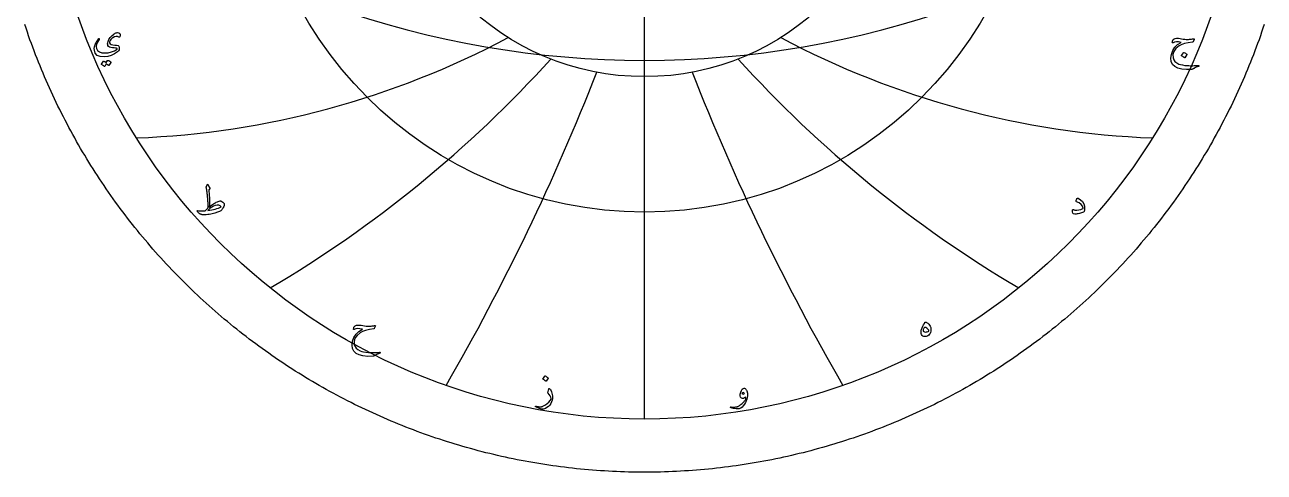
# Model space of a CAD drawing. Header units: millimetres. Extents: x -71 to 71, y -71 to 73.
# Drawn here: x -67.2 to 67.2, y -70.8 to -22.2 of the extents above; entities that cross this region are included whole.
import ezdxf

# ---------------------------------------------------------------- set-up
doc = ezdxf.new("R2010")
doc.units = ezdxf.units.MM
for name, color, linetype in [('CUT_OUTER', 1, 'Continuous'), ('ENGRAVE', 7, 'Continuous'), ('ENGRAVE_FINE', 8, 'Continuous'), ('TEXT', 5, 'Continuous')]:
    doc.layers.add(name, color=color, linetype=linetype)

msp = doc.modelspace()

# ---------------------------------------------------------------- linework, layer by layer
at = {"layer": 'CUT_OUTER'}
msp.add_lwpolyline([(67.191, -22.1969), (67.0535, -22.6088), (66.9135, -23.0198), (66.771, -23.4299), (66.626, -23.8392), (66.4785, -24.2475), (66.3285, -24.655), (66.1759, -25.0615), (66.0209, -25.4671), (65.8634, -25.8717), (65.7034, -26.2753), (65.541, -26.678), (65.376, -27.0796), (65.2086, -27.4803), (65.0388, -27.8799), (64.8665, -28.2784), (64.6918, -28.6759), (64.5146, -29.0723), (64.335, -29.4676), (64.153, -29.8618), (63.9685, -30.2549), (63.7817, -30.6468), (63.5925, -31.0376), (63.4008, -31.4272), (63.2068, -31.8156), (63.0104, -32.2029), (62.8116, -32.5889), (62.6105, -32.9737), (62.407, -33.3572), (62.2011, -33.7395), (61.9929, -34.1205), (61.7824, -34.5003), (61.5695, -34.8787), (61.3544, -35.2558), (61.1369, -35.6316), (60.9171, -36.0061), (60.695, -36.3792), (60.4707, -36.7509), (60.244, -37.1213), (60.0151, -37.4902), (59.784, -37.8578), (59.5505, -38.2239), (59.3149, -38.5886), (59.077, -38.9518), (58.8369, -39.3135), (58.5945, -39.6738), (58.35, -40.0326), (58.1033, -40.3899), (57.8543, -40.7456), (57.6032, -41.0998), (57.35, -41.4525), (57.0946, -41.8036), (56.837, -42.1532), (56.5773, -42.5011), (56.3154, -42.8475), (56.0514, -43.1922), (55.7854, -43.5353), (55.5172, -43.8768), (55.2469, -44.2166), (54.9746, -44.5548), (54.7002, -44.8913), (54.4237, -45.226), (54.1451, -45.5591), (53.8646, -45.8905), (53.582, -46.2201), (53.2974, -46.548), (53.0108, -46.8742), (52.7222, -47.1986), (52.4316, -47.5212), (52.139, -47.842), (51.8444, -48.161), (51.548, -48.4782), (51.2495, -48.7936), (50.9492, -49.1072), (50.6469, -49.4188), (50.3427, -49.7287), (50.0366, -50.0366), (49.7287, -50.3427), (49.4188, -50.6469), (49.1072, -50.9492), (48.7936, -51.2495), (48.4782, -51.548), (48.161, -51.8444), (47.842, -52.139), (47.5212, -52.4316), (47.1986, -52.7222), (46.8742, -53.0108), (46.548, -53.2974), (46.2201, -53.582), (45.8905, -53.8646), (45.5591, -54.1451), (45.226, -54.4237), (44.8913, -54.7002), (44.5548, -54.9746), (44.2166, -55.2469), (43.8768, -55.5172), (43.5353, -55.7854), (43.1922, -56.0514), (42.8475, -56.3154), (42.5011, -56.5773), (42.1532, -56.837), (41.8036, -57.0946), (41.4525, -57.35), (41.0998, -57.6032), (40.7456, -57.8543), (40.3899, -58.1033), (40.0326, -58.35), (39.6738, -58.5945), (39.3135, -58.8369), (38.9518, -59.077), (38.5886, -59.3149), (38.2239, -59.5505), (37.8578, -59.784), (37.4902, -60.0151), (37.1213, -60.244), (36.7509, -60.4707), (36.3792, -60.695), (36.0061, -60.9171), (35.6316, -61.1369), (35.2558, -61.3544), (34.8787, -61.5695), (34.5003, -61.7824), (34.1205, -61.9929), (33.7395, -62.2011), (33.3572, -62.407), (32.9737, -62.6105), (32.5889, -62.8116), (32.2029, -63.0104), (31.8156, -63.2068), (31.4272, -63.4008), (31.0376, -63.5925), (30.6468, -63.7817), (30.2549, -63.9685), (29.8618, -64.153), (29.4676, -64.335), (29.0723, -64.5146), (28.6759, -64.6918), (28.2784, -64.8665), (27.8799, -65.0388), (27.4803, -65.2086), (27.0796, -65.376), (26.678, -65.541), (26.2753, -65.7034), (25.8717, -65.8634), (25.4671, -66.0209), (25.0615, -66.1759), (24.655, -66.3285), (24.2475, -66.4785), (23.8392, -66.626), (23.4299, -66.771), (23.0198, -66.9135), (22.6088, -67.0535), (22.1969, -67.191), (21.7842, -67.3259), (21.3707, -67.4583), (20.9564, -67.5882), (20.5413, -67.7155), (20.1254, -67.8403), (19.7087, -67.9625), (19.2914, -68.0821), (18.8733, -68.1992), (18.4544, -68.3137), (18.0349, -68.4257), (17.6147, -68.535), (17.1939, -68.6418), (16.7724, -68.746), (16.3502, -68.8477), (15.9275, -68.9467), (15.5042, -69.0431), (15.0802, -69.137), (14.6557, -69.2282), (14.2307, -69.3168), (13.8051, -69.4028), (13.379, -69.4862), (12.9524, -69.567), (12.5253, -69.6452), (12.0977, -69.7207), (11.6697, -69.7936), (11.2412, -69.8639), (10.8123, -69.9316), (10.383, -69.9966), (9.9533, -70.059), (9.5233, -70.1187), (9.0928, -70.1759), (8.6621, -70.2303), (8.231, -70.2822), (7.7996, -70.3313), (7.3679, -70.3779), (6.9359, -70.4218), (6.5037, -70.463), (6.0712, -70.5016), (5.6385, -70.5375), (5.2056, -70.5708), (4.7725, -70.6014), (4.3392, -70.6293), (3.9058, -70.6546), (3.4722, -70.6773), (3.0384, -70.6972), (2.6046, -70.7146), (2.1706, -70.7292), (1.7366, -70.7412), (1.3025, -70.7505), (0.8684, -70.7572), (0.4342, -70.7612), (0, -70.7625), (-0.4342, -70.7612), (-0.8684, -70.7572), (-1.3025, -70.7505), (-1.7366, -70.7412), (-2.1706, -70.7292), (-2.6046, -70.7146), (-3.0384, -70.6972), (-3.4722, -70.6773), (-3.9058, -70.6546), (-4.3392, -70.6293), (-4.7725, -70.6014), (-5.2056, -70.5708), (-5.6385, -70.5375), (-6.0712, -70.5016), (-6.5037, -70.463), (-6.9359, -70.4218), (-7.3679, -70.3779), (-7.7996, -70.3313), (-8.231, -70.2822), (-8.6621, -70.2303), (-9.0928, -70.1759), (-9.5233, -70.1187), (-9.9533, -70.059), (-10.383, -69.9966), (-10.8123, -69.9316), (-11.2412, -69.8639), (-11.6697, -69.7936), (-12.0977, -69.7207), (-12.5253, -69.6452), (-12.9524, -69.567), (-13.379, -69.4862), (-13.8051, -69.4028), (-14.2307, -69.3168), (-14.6557, -69.2282), (-15.0802, -69.137), (-15.5042, -69.0431), (-15.9275, -68.9467), (-16.3502, -68.8477), (-16.7724, -68.746), (-17.1939, -68.6418), (-17.6147, -68.535), (-18.0349, -68.4257), (-18.4544, -68.3137), (-18.8733, -68.1992), (-19.2914, -68.0821), (-19.7087, -67.9625), (-20.1254, -67.8403), (-20.5413, -67.7155), (-20.9564, -67.5882), (-21.3707, -67.4583), (-21.7842, -67.3259), (-22.1969, -67.191), (-22.6088, -67.0535), (-23.0198, -66.9135), (-23.4299, -66.771), (-23.8392, -66.626), (-24.2475, -66.4785), (-24.655, -66.3285), (-25.0615, -66.1759), (-25.4671, -66.0209), (-25.8717, -65.8634), (-26.2753, -65.7034), (-26.678, -65.541), (-27.0796, -65.376), (-27.4803, -65.2086), (-27.8799, -65.0388), (-28.2784, -64.8665), (-28.6759, -64.6918), (-29.0723, -64.5146), (-29.4676, -64.335), (-29.8618, -64.153), (-30.2549, -63.9685), (-30.6468, -63.7817), (-31.0376, -63.5925), (-31.4272, -63.4008), (-31.8156, -63.2068), (-32.2029, -63.0104), (-32.5889, -62.8116), (-32.9737, -62.6105), (-33.3572, -62.407), (-33.7395, -62.2011), (-34.1205, -61.9929), (-34.5003, -61.7824), (-34.8787, -61.5695), (-35.2558, -61.3544), (-35.6316, -61.1369), (-36.0061, -60.9171), (-36.3792, -60.695), (-36.7509, -60.4707), (-37.1213, -60.244), (-37.4902, -60.0151), (-37.8578, -59.784), (-38.2239, -59.5505), (-38.5886, -59.3149), (-38.9518, -59.077), (-39.3135, -58.8369), (-39.6738, -58.5945), (-40.0326, -58.35), (-40.3899, -58.1033), (-40.7456, -57.8543), (-41.0998, -57.6032), (-41.4525, -57.35), (-41.8036, -57.0946), (-42.1532, -56.837), (-42.5011, -56.5773), (-42.8475, -56.3154), (-43.1922, -56.0514), (-43.5353, -55.7854), (-43.8768, -55.5172), (-44.2166, -55.2469), (-44.5548, -54.9746), (-44.8913, -54.7002), (-45.226, -54.4237), (-45.5591, -54.1451), (-45.8905, -53.8646), (-46.2201, -53.582), (-46.548, -53.2974), (-46.8742, -53.0108), (-47.1986, -52.7222), (-47.5212, -52.4316), (-47.842, -52.139), (-48.161, -51.8444), (-48.4782, -51.548), (-48.7936, -51.2495), (-49.1072, -50.9492), (-49.4188, -50.6469), (-49.7287, -50.3427), (-50.0366, -50.0366), (-50.3427, -49.7287), (-50.6469, -49.4188), (-50.9492, -49.1072), (-51.2495, -48.7936), (-51.548, -48.4782), (-51.8444, -48.161), (-52.139, -47.842), (-52.4316, -47.5212), (-52.7222, -47.1986), (-53.0108, -46.8742), (-53.2974, -46.548), (-53.582, -46.2201), (-53.8646, -45.8905), (-54.1451, -45.5591), (-54.4237, -45.226), (-54.7002, -44.8913), (-54.9746, -44.5548), (-55.2469, -44.2166), (-55.5172, -43.8768), (-55.7854, -43.5353), (-56.0514, -43.1922), (-56.3154, -42.8475), (-56.5773, -42.5011), (-56.837, -42.1532), (-57.0946, -41.8036), (-57.35, -41.4525), (-57.6032, -41.0998), (-57.8543, -40.7456), (-58.1033, -40.3899), (-58.35, -40.0326), (-58.5945, -39.6738), (-58.8369, -39.3135), (-59.077, -38.9518), (-59.3149, -38.5886), (-59.5505, -38.2239), (-59.784, -37.8578), (-60.0151, -37.4902), (-60.244, -37.1213), (-60.4707, -36.7509), (-60.695, -36.3792), (-60.9171, -36.0061), (-61.1369, -35.6316), (-61.3544, -35.2558), (-61.5695, -34.8787), (-61.7824, -34.5003), (-61.9929, -34.1205), (-62.2011, -33.7395), (-62.407, -33.3572), (-62.6105, -32.9737), (-62.8116, -32.5889), (-63.0104, -32.2029), (-63.2068, -31.8156), (-63.4008, -31.4272), (-63.5925, -31.0376), (-63.7817, -30.6468), (-63.9685, -30.2549), (-64.153, -29.8618), (-64.335, -29.4676), (-64.5146, -29.0723), (-64.6918, -28.6759), (-64.8665, -28.2784), (-65.0388, -27.8799), (-65.2086, -27.4803), (-65.376, -27.0796), (-65.541, -26.678), (-65.7034, -26.2753), (-65.8634, -25.8717), (-66.0209, -25.4671), (-66.1759, -25.0615), (-66.3285, -24.655), (-66.4785, -24.2475), (-66.626, -23.8392), (-66.771, -23.4299), (-66.9135, -23.0198), (-67.0535, -22.6088), (-67.191, -22.1969)], dxfattribs=at)
at = {"layer": 'ENGRAVE'}
for points in [[(0, -65), (0, 65)], [(0, -65), (0, -27.8517)]]:
    msp.add_lwpolyline(points, dxfattribs=at)
for radius in [65, 42.5483, 27.8517]:
    msp.add_circle((0, 0), radius, dxfattribs=at)
for centre, radius, start, end in [((-58.6079, 58.6079), 93.1672, 272.16213, 298.061821), ((58.6079, 58.6079), 93.1672, 241.938179, 267.83787), ((-107.1603, 61.869), 130.849, 300.585293, 317.851754), ((107.1603, 61.869), 130.849, 222.148246, 239.414707), ((-238.3654, 63.8698), 250.4152, 329.999198, 338.632428), ((238.3654, 63.8698), 250.4152, 201.367572, 210.000802)]:
    msp.add_arc(centre, radius, start, end, dxfattribs=at)
at = {"layer": 'ENGRAVE_FINE'}
msp.add_arc((0, 75.5154), 101.5976, 230.263164, 309.736836, dxfattribs=at)
at = {"layer": 'TEXT'}
for points in [[(-56.9786, -23.5505), (-57.121, -23.5029), (-57.28, -23.501), (-57.4554, -23.5447), (-57.6474, -23.6341), (-57.7692, -23.7193), (-57.8707, -23.8211), (-57.9518, -23.9393), (-58.0126, -24.0741), (-58.0186, -24.101), (-58.0192, -24.1291), (-58.0142, -24.1582), (-58.0038, -24.1885), (-57.9339, -24.2825), (-57.8168, -24.3535), (-57.6523, -24.4013), (-57.4406, -24.4261), (-57.2316, -24.4484), (-57.0798, -24.4888), (-56.9852, -24.5474), (-56.9478, -24.6241), (-56.9436, -24.7847), (-56.9753, -24.9277), (-57.0426, -25.0531), (-57.1458, -25.1609), (-57.4733, -25.3845), (-57.8223, -25.5492), (-58.1927, -25.6551), (-58.5846, -25.7021), (-59.0125, -25.6724), (-59.3326, -25.5437), (-59.5449, -25.316), (-59.6494, -24.9893), (-59.6554, -24.81), (-59.6296, -24.6153), (-59.5718, -24.4052), (-59.4822, -24.1797), (-59.451, -24.117), (-59.4189, -24.0565), (-59.3861, -23.9982), (-59.3524, -23.9421), (-59.3176, -23.8879), (-59.2814, -23.8354), (-59.2439, -23.7845), (-59.205, -23.7353), (-59.1841, -23.7149), (-59.1654, -23.7067), (-59.1489, -23.7105), (-59.1346, -23.7265), (-59.1266, -23.7463), (-59.1247, -23.7661), (-59.1288, -23.7859), (-59.139, -23.8057), (-59.3199, -24.0972), (-59.4272, -24.3601), (-59.4607, -24.5944), (-59.4206, -24.8001), (-59.2913, -25.0168), (-59.1016, -25.1697), (-58.8513, -25.2588), (-58.5406, -25.2841), (-58.1424, -25.2525), (-57.7838, -25.1708), (-57.4648, -25.0391), (-57.1854, -24.8573), (-57.1686, -24.8419), (-57.1623, -24.8265), (-57.1664, -24.8111), (-57.181, -24.7957), (-57.2401, -24.7671), (-57.3427, -24.7429), (-57.4887, -24.7231), (-57.6782, -24.7077), (-57.8709, -24.684), (-58.0181, -24.6395), (-58.1195, -24.574), (-58.1754, -24.4877), (-58.2012, -24.3862), (-58.2084, -24.2798), (-58.1968, -24.1684), (-58.1666, -24.0521), (-58.0684, -23.8236), (-57.9323, -23.6132), (-57.7582, -23.421), (-57.5462, -23.2469), (-57.4898, -23.2056), (-57.4351, -23.1699), (-57.382, -23.1396), (-57.3306, -23.1149), (-57.2811, -23.0954), (-57.2338, -23.0808), (-57.1887, -23.0712), (-57.1458, -23.0665), (-56.978, -23.0822), (-56.8752, -23.1556), (-56.8372, -23.2868), (-56.8642, -23.4757), (-56.8845, -23.5266), (-56.9104, -23.556), (-56.9417, -23.564), (-56.9786, -23.5505)], [(59.5812, -23.8233), (59.4756, -24.0609), (59.4659, -24.0766), (59.4547, -24.0884), (59.4417, -24.0964), (59.4272, -24.1005), (58.939, -24.1775), (58.5307, -24.2721), (58.202, -24.3843), (57.9532, -24.5141), (57.6042, -24.7987), (57.3801, -25.1114), (57.2808, -25.4521), (57.3064, -25.8209), (57.3839, -26.0205), (57.5154, -26.1971), (57.7007, -26.3505), (57.94, -26.4809), (58.108, -26.5392), (58.3173, -26.5865), (58.5678, -26.6228), (58.8596, -26.6481), (59.0147, -26.6555), (59.1676, -26.6602), (59.3183, -26.6621), (59.4668, -26.6613), (59.6125, -26.658), (59.755, -26.6525), (59.8941, -26.6448), (60.03, -26.6349), (60.0619, -26.6327), (60.0872, -26.6349), (60.1059, -26.6415), (60.118, -26.6525), (60.1246, -26.666), (60.1268, -26.68), (60.1246, -26.6946), (60.118, -26.7097), (60.1132, -26.7178), (60.1075, -26.7245), (60.1011, -26.7299), (60.0938, -26.7339), (60.0859, -26.7373), (60.0778, -26.741), (60.0694, -26.745), (60.0608, -26.7493), (59.934, -26.7897), (59.8221, -26.8318), (59.725, -26.8755), (59.6428, -26.9209), (59.5901, -26.9536), (59.5421, -26.9814), (59.4988, -27.0042), (59.4602, -27.0221), (59.4268, -27.0358), (59.3991, -27.0463), (59.3773, -27.0534), (59.3612, -27.0573), (58.7595, -27.0796), (58.248, -27.0364), (57.8267, -26.9278), (57.4956, -26.7537), (57.2563, -26.515), (57.115, -26.2169), (57.0715, -25.8594), (57.126, -25.4425), (57.2701, -25.0226), (57.4956, -24.6648), (57.8025, -24.3692), (58.1908, -24.1357), (57.9158, -24.0832), (57.676, -24.0708), (57.4714, -24.0986), (57.302, -24.1665), (57.2871, -24.172), (57.2734, -24.1753), (57.2607, -24.1764), (57.2492, -24.1753), (57.2395, -24.1717), (57.2327, -24.1654), (57.2285, -24.1563), (57.2272, -24.1445), (57.2332, -24.0898), (57.2426, -24.0356), (57.2552, -23.982), (57.2712, -23.9289), (57.3273, -23.8258), (57.4164, -23.7496), (57.5385, -23.7004), (57.6936, -23.6781), (57.7917, -23.6789), (57.9147, -23.6902), (58.0623, -23.7119), (58.2348, -23.7441), (58.4127, -23.7763), (58.5769, -23.798), (58.7273, -23.8093), (58.864, -23.8101), (58.9297, -23.8072), (58.9993, -23.8029), (59.0727, -23.7973), (59.15, -23.7903), (59.2311, -23.7816), (59.3161, -23.771), (59.4049, -23.7585), (59.4976, -23.7441), (59.5506, -23.7424), (59.5823, -23.7551), (59.5924, -23.782), (59.5812, -23.8233)], [(58.446, -25.2489), (58.4515, -25.2434), (58.4592, -25.2401), (58.4691, -25.239), (58.4812, -25.2401), (58.5667, -25.2747), (58.6473, -25.3171), (58.7229, -25.3671), (58.7936, -25.4249), (58.8004, -25.4337), (58.8035, -25.4425), (58.8026, -25.4513), (58.798, -25.4601), (58.5912, -25.7945), (58.5835, -25.8025), (58.5736, -25.8044), (58.5615, -25.8003), (58.5472, -25.7901), (58.5348, -25.7813), (58.5153, -25.7681), (58.4886, -25.7505), (58.4548, -25.7285), (58.4132, -25.7021), (58.3635, -25.6713), (58.3054, -25.6361), (58.2392, -25.5965), (58.2304, -25.5899), (58.226, -25.5833), (58.226, -25.5767), (58.2304, -25.5701)], [(-58.2106, -26.0893), (-58.2051, -26.0838), (-58.1974, -26.0805), (-58.1875, -26.0794), (-58.1754, -26.0805), (-58.1321, -26.0967), (-58.0901, -26.1146), (-58.0496, -26.1341), (-58.0104, -26.1553), (-57.9723, -26.1784), (-57.935, -26.2037), (-57.8986, -26.2312), (-57.863, -26.2609), (-57.8561, -26.27), (-57.8531, -26.2796), (-57.8539, -26.2898), (-57.8586, -26.3005), (-58.0698, -26.6349), (-58.0755, -26.6393), (-58.0841, -26.6393), (-58.0953, -26.6349), (-58.1094, -26.6261), (-58.119, -26.618), (-58.1347, -26.6068), (-58.1564, -26.5927), (-58.1842, -26.5755), (-58.2183, -26.555), (-58.259, -26.5309), (-58.3063, -26.5033), (-58.3602, -26.4721), (-58.5274, -26.7317), (-58.5351, -26.7397), (-58.545, -26.7416), (-58.5571, -26.7375), (-58.5714, -26.7273), (-58.5837, -26.7185), (-58.6033, -26.7053), (-58.6299, -26.6877), (-58.6638, -26.6657), (-58.7053, -26.6393), (-58.7551, -26.6085), (-58.8131, -26.5733), (-58.8794, -26.5337), (-58.8862, -26.5271), (-58.8893, -26.5205), (-58.8884, -26.5139), (-58.8838, -26.5073), (-58.6682, -26.1861), (-58.6627, -26.1806), (-58.655, -26.1773), (-58.6451, -26.1762), (-58.633, -26.1773), (-58.5961, -26.1893), (-58.5604, -26.2031), (-58.5257, -26.219), (-58.4922, -26.2367), (-58.4597, -26.2561), (-58.4284, -26.2768), (-58.3981, -26.299), (-58.369, -26.3225)], [(-47.5031, -39.7783), (-47.4822, -39.7305), (-47.4635, -39.6881), (-47.447, -39.6513), (-47.4327, -39.6199), (-47.4209, -39.5943), (-47.4118, -39.5748), (-47.4055, -39.5613), (-47.4019, -39.5539), (-47.3945, -39.5443), (-47.3854, -39.5374), (-47.3747, -39.5333), (-47.3623, -39.5319), (-47.3521, -39.5336), (-47.3436, -39.5385), (-47.3367, -39.5468), (-47.3315, -39.5583), (-47.3084, -39.6144), (-47.2875, -39.6639), (-47.2688, -39.7068), (-47.2523, -39.7431), (-47.2428, -39.7591), (-47.232, -39.7761), (-47.2197, -39.7943), (-47.2061, -39.8135), (-47.1908, -39.8339), (-47.1737, -39.8553), (-47.1545, -39.8779), (-47.1335, -39.9015), (-47.1203, -39.9254), (-47.1159, -39.9488), (-47.1203, -39.9716), (-47.1335, -39.9939), (-47.2171, -40.1039), (-47.2284, -40.1218), (-47.2358, -40.1402), (-47.2394, -40.1592), (-47.2391, -40.1787), (-47.1962, -40.663), (-47.1687, -41.0554), (-47.1566, -41.356), (-47.1599, -41.5647), (-47.1644, -41.6427), (-47.1693, -41.7138), (-47.1743, -41.778), (-47.1797, -41.8353), (-47.1853, -41.8861), (-47.1913, -41.9305), (-47.1974, -41.9686), (-47.2039, -42.0003), (-47.0723, -41.8997), (-46.9504, -41.8089), (-46.838, -41.7281), (-46.7353, -41.6571), (-46.6425, -41.5958), (-46.5599, -41.5438), (-46.4874, -41.5012), (-46.4251, -41.4679), (-46.3143, -41.4184), (-46.2106, -41.3799), (-46.1141, -41.3524), (-46.0247, -41.3359), (-45.9774, -41.3345), (-45.9279, -41.3436), (-45.8762, -41.3631), (-45.8223, -41.3931), (-45.7156, -41.4687), (-45.6375, -41.5416), (-45.588, -41.6117), (-45.5671, -41.6791), (-45.5685, -41.7542), (-45.5858, -41.8386), (-45.6191, -41.9324), (-45.6683, -42.0355), (-45.7233, -42.137), (-45.7739, -42.2214), (-45.8201, -42.2888), (-45.8619, -42.3391), (-45.9477, -42.4026), (-46.0951, -42.4744), (-46.3041, -42.5544), (-46.5747, -42.6427), (-46.7255, -42.6864), (-46.8789, -42.7252), (-47.0346, -42.759), (-47.1929, -42.7879), (-47.3531, -42.8121), (-47.5147, -42.8319), (-47.6776, -42.8473), (-47.8419, -42.8583), (-47.902, -42.8462), (-47.9591, -42.8319), (-48.0131, -42.8154), (-48.0641, -42.7967), (-48.1126, -42.7758), (-48.1593, -42.7527), (-48.2039, -42.7274), (-48.2467, -42.6999), (-48.3218, -42.6449), (-48.3842, -42.5899), (-48.434, -42.5349), (-48.4711, -42.4799), (-48.4915, -42.4343), (-48.4953, -42.4029), (-48.4827, -42.3859), (-48.4535, -42.3831), (-48.3711, -42.3929), (-48.2825, -42.4002), (-48.1874, -42.405), (-48.0861, -42.4073), (-47.9784, -42.4072), (-47.8645, -42.4046), (-47.7441, -42.3995), (-47.6175, -42.3919), (-47.3271, -42.1059), (-47.3217, -41.991), (-47.3189, -41.8749), (-47.3184, -41.7578), (-47.3205, -41.6395), (-47.3248, -41.5199), (-47.331, -41.3986), (-47.3391, -41.2757), (-47.3491, -41.1511), (-47.3604, -41.0278), (-47.3722, -40.9086), (-47.3846, -40.7935), (-47.3975, -40.6825), (-47.4104, -40.5754), (-47.4228, -40.4719), (-47.4346, -40.3719), (-47.4459, -40.2755), (-47.4565, -40.1863), (-47.4663, -40.1078), (-47.4752, -40.04), (-47.4833, -39.9829), (-47.4906, -39.9363), (-47.4971, -39.8999), (-47.5027, -39.8736), (-47.5075, -39.8575), (-47.5105, -39.8394), (-47.5108, -39.8201), (-47.5083, -39.7998), (-47.5031, -39.7783)], [(46.7903, -41.3183), (46.8078, -41.2659), (46.825, -41.2188), (46.8419, -41.1768), (46.8585, -41.1401), (46.8746, -41.1084), (46.8899, -41.0813), (46.9043, -41.0589), (46.9179, -41.0411), (46.9391, -41.0241), (46.963, -41.0169), (46.9897, -41.0197), (47.0191, -41.0323), (47.2795, -41.2069), (47.48, -41.4096), (47.6205, -41.6403), (47.7011, -41.8991), (47.7124, -41.9731), (47.7198, -42.0454), (47.7234, -42.1161), (47.7231, -42.1851), (47.7187, -42.2519), (47.7099, -42.316), (47.6967, -42.3773), (47.6791, -42.4359), (47.6634, -42.4673), (47.6428, -42.4953), (47.6172, -42.5201), (47.5867, -42.5415), (47.4817, -42.5929), (47.3733, -42.6372), (47.2617, -42.6743), (47.1467, -42.7043), (47.029, -42.7277), (46.9091, -42.745), (46.787, -42.7563), (46.6627, -42.7615), (46.5153, -42.7368), (46.4251, -42.6537), (46.3921, -42.5124), (46.4163, -42.3127), (46.4246, -42.291), (46.4361, -42.2742), (46.451, -42.2624), (46.4691, -42.2555), (46.4848, -42.2574), (46.501, -42.2632), (46.5178, -42.2728), (46.5351, -42.2863), (46.5887, -42.3152), (46.6616, -42.3314), (46.7537, -42.335), (46.8651, -42.3259), (47.1068, -42.2907), (47.304, -42.2511), (47.4566, -42.2071), (47.5647, -42.1587), (47.5702, -42.1521), (47.5735, -42.1411), (47.5746, -42.1257), (47.5735, -42.1059), (47.499, -41.898), (47.3546, -41.7143), (47.1404, -41.5548), (46.8563, -41.4195), (46.8192, -41.4), (46.7958, -41.3766), (46.7862, -41.3494), (46.7903, -41.3183)], [(-46.5615, -41.8375), (-46.7317, -41.9082), (-46.9212, -42.019), (-47.1299, -42.17), (-47.3579, -42.3611), (-47.1369, -42.3338), (-46.9273, -42.3001), (-46.7288, -42.2601), (-46.5417, -42.2137), (-46.3661, -42.1616), (-46.2024, -42.1043), (-46.0504, -42.0417), (-45.9103, -41.9739), (-46.0055, -41.8565), (-46.1457, -41.7946), (-46.3311, -41.7883), (-46.5615, -41.8375)], [(-29.1881, -54.9387), (-29.2937, -55.1763), (-29.3033, -55.192), (-29.3146, -55.2038), (-29.3275, -55.2118), (-29.3421, -55.2159), (-29.8302, -55.2929), (-30.2386, -55.3875), (-30.5672, -55.4997), (-30.8161, -55.6295), (-31.165, -55.9142), (-31.3892, -56.2268), (-31.4884, -56.5676), (-31.4629, -56.9363), (-31.3853, -57.136), (-31.2539, -57.3125), (-31.0685, -57.466), (-30.8293, -57.5963), (-30.6612, -57.6546), (-30.452, -57.7019), (-30.2014, -57.7382), (-29.9097, -57.7635), (-29.7546, -57.771), (-29.6017, -57.7756), (-29.451, -57.7776), (-29.3025, -57.7767), (-29.1567, -57.7734), (-29.0143, -57.7679), (-28.8751, -57.7602), (-28.7393, -57.7503), (-28.7074, -57.7481), (-28.6821, -57.7503), (-28.6634, -57.7569), (-28.6513, -57.7679), (-28.6447, -57.7814), (-28.6425, -57.7954), (-28.6447, -57.81), (-28.6513, -57.8251), (-28.6561, -57.8333), (-28.6617, -57.84), (-28.6682, -57.8454), (-28.6755, -57.8493), (-28.6833, -57.8528), (-28.6914, -57.8565), (-28.6998, -57.8605), (-28.7085, -57.8647), (-28.8352, -57.9052), (-28.9472, -57.9472), (-29.0442, -57.991), (-29.1265, -58.0363), (-29.1791, -58.0691), (-29.2271, -58.0968), (-29.2704, -58.1197), (-29.3091, -58.1375), (-29.3425, -58.1513), (-29.3701, -58.1617), (-29.392, -58.1689), (-29.4081, -58.1727), (-30.0098, -58.195), (-30.5213, -58.1518), (-30.9426, -58.0432), (-31.2737, -57.8691), (-31.5129, -57.6304), (-31.6543, -57.3323), (-31.6977, -56.9748), (-31.6433, -56.5579), (-31.4992, -56.138), (-31.2737, -55.7802), (-30.9668, -55.4846), (-30.5785, -55.2511), (-30.8535, -55.1986), (-31.0933, -55.1862), (-31.2979, -55.214), (-31.4673, -55.2819), (-31.4821, -55.2874), (-31.4959, -55.2907), (-31.5085, -55.2918), (-31.5201, -55.2907), (-31.5297, -55.2872), (-31.5366, -55.2808), (-31.5407, -55.2718), (-31.5421, -55.2599), (-31.536, -55.2052), (-31.5267, -55.151), (-31.514, -55.0974), (-31.4981, -55.0443), (-31.442, -54.9412), (-31.3529, -54.865), (-31.2308, -54.8158), (-31.0757, -54.7935), (-30.9775, -54.7944), (-30.8546, -54.8056), (-30.7069, -54.8274), (-30.5345, -54.8595), (-30.3565, -54.8917), (-30.1924, -54.9134), (-30.0419, -54.9247), (-29.9053, -54.9255), (-29.8395, -54.9227), (-29.77, -54.9184), (-29.6965, -54.9128), (-29.6193, -54.9057), (-29.5381, -54.8971), (-29.4532, -54.8865), (-29.3643, -54.874), (-29.2717, -54.8595), (-29.2186, -54.8579), (-29.187, -54.8705), (-29.1768, -54.8975), (-29.1881, -54.9387)], [(30.4025, -54.4987), (30.4401, -54.4814), (30.4828, -54.4778), (30.5303, -54.488), (30.5829, -54.5119), (30.7135, -54.5994), (30.8238, -54.6989), (30.9137, -54.8106), (30.9833, -54.9343), (31.0314, -55.0633), (31.057, -55.195), (31.06, -55.3295), (31.0405, -55.4667), (31.005, -55.5919), (30.9558, -55.7032), (30.8928, -55.8009), (30.8161, -55.8847), (30.7294, -55.9521), (30.6368, -56.0002), (30.538, -56.0291), (30.4333, -56.0387), (30.2963, -56.0288), (30.1847, -55.9903), (30.0983, -55.9232), (30.0373, -55.8275), (30.0007, -55.7112), (29.9878, -55.5778), (29.9985, -55.4274), (30.0329, -55.2599), (30.0887, -55.0861), (30.1638, -54.9211), (30.2581, -54.7649), (30.3717, -54.6175), (30.3755, -54.6107), (30.3783, -54.5988), (30.3799, -54.5821), (30.3805, -54.5603), (30.3818, -54.5367), (30.386, -54.5185), (30.3928, -54.5059), (30.4025, -54.4987)], [(30.8205, -55.4447), (30.8389, -55.4216), (30.8414, -55.3919), (30.8279, -55.3556), (30.7985, -55.3127), (30.6964, -55.2016), (30.5972, -55.1235), (30.5006, -55.0784), (30.4069, -55.0663), (30.3623, -55.0743), (30.3211, -55.0982), (30.2831, -55.1381), (30.2485, -55.1939), (30.2207, -55.2542), (30.2034, -55.3072), (30.1965, -55.3532), (30.2001, -55.3919), (30.2309, -55.4632), (30.2837, -55.514), (30.3585, -55.5446), (30.4553, -55.5547), (30.5622, -55.5479), (30.6588, -55.5272), (30.7448, -55.4929), (30.8205, -55.4447)], [(-10.8139, -60.3298), (-10.8084, -60.3243), (-10.8007, -60.321), (-10.7908, -60.3199), (-10.7787, -60.321), (-10.6932, -60.3557), (-10.6126, -60.398), (-10.537, -60.4481), (-10.4663, -60.5058), (-10.4594, -60.5146), (-10.4564, -60.5234), (-10.4572, -60.5322), (-10.4619, -60.541), (-10.6687, -60.8754), (-10.6764, -60.8834), (-10.6863, -60.8853), (-10.6984, -60.8812), (-10.7127, -60.871), (-10.7251, -60.8622), (-10.7446, -60.849), (-10.7713, -60.8314), (-10.8051, -60.8094), (-10.8466, -60.783), (-10.8964, -60.7522), (-10.9544, -60.717), (-11.0207, -60.6774), (-11.0295, -60.6708), (-11.0339, -60.6642), (-11.0339, -60.6576), (-11.0295, -60.651)], [(-10.3651, -61.6982), (-10.3626, -61.6902), (-10.3596, -61.6839), (-10.356, -61.6792), (-10.3519, -61.6762), (-10.3395, -61.6751), (-10.3244, -61.6806), (-10.3065, -61.6927), (-10.2859, -61.7114), (-10.2056, -61.8068), (-10.1363, -61.9171), (-10.078, -62.0422), (-10.0307, -62.1822), (-9.9939, -62.3329), (-9.9713, -62.4814), (-9.9631, -62.6277), (-9.9691, -62.7718), (-10.0082, -62.9616), (-10.0725, -63.1436), (-10.1622, -63.318), (-10.2771, -63.4846), (-10.4146, -63.6356), (-10.5719, -63.7585), (-10.749, -63.8534), (-10.9459, -63.9202), (-10.9987, -63.9315), (-11.0515, -63.9345), (-11.1043, -63.9293), (-11.1571, -63.9158), (-11.2788, -63.8733), (-11.3887, -63.8339), (-11.4867, -63.7974), (-11.5729, -63.764), (-11.647, -63.7336), (-11.7088, -63.7063), (-11.7581, -63.6819), (-11.7951, -63.6606), (-11.8028, -63.654), (-11.8083, -63.6474), (-11.8116, -63.6408), (-11.8127, -63.6342), (-11.8119, -63.6257), (-11.8094, -63.6177), (-11.8053, -63.6103), (-11.7995, -63.6034), (-11.7921, -63.5982), (-11.783, -63.5957), (-11.7723, -63.596), (-11.7599, -63.599), (-11.6846, -63.6192), (-11.6125, -63.6359), (-11.5438, -63.6489), (-11.4783, -63.6584), (-11.4156, -63.6643), (-11.3551, -63.6667), (-11.2968, -63.6654), (-11.2407, -63.6606), (-11.1847, -63.6517), (-11.1269, -63.6381), (-11.067, -63.6198), (-11.0053, -63.5968), (-10.9416, -63.5689), (-10.8761, -63.5358), (-10.8085, -63.4974), (-10.7391, -63.4538), (-10.5441, -63.3136), (-10.3772, -63.1612), (-10.2383, -62.9968), (-10.1275, -62.8202), (-10.1204, -62.8059), (-10.1165, -62.7894), (-10.116, -62.7707), (-10.1187, -62.7498), (-10.1649, -62.6263), (-10.2375, -62.4891), (-10.3365, -62.3381), (-10.4619, -62.1734), (-10.4674, -62.163), (-10.4707, -62.1536), (-10.4718, -62.1454), (-10.4707, -62.1382)], [(10.4333, -62.0722), (10.5136, -61.8858), (10.6005, -61.7532), (10.694, -61.6746), (10.7941, -61.6498), (10.8568, -61.6608), (10.9173, -61.6938), (10.9756, -61.7488), (11.0317, -61.8258), (11.0587, -61.8704), (11.0823, -61.916), (11.1027, -61.9628), (11.1197, -62.0106), (11.1343, -62.0598), (11.1472, -62.1107), (11.1585, -62.1632), (11.1681, -62.2174), (11.1772, -62.3381), (11.1692, -62.4803), (11.1442, -62.6439), (11.1021, -62.829), (11.04, -63.0207), (10.9547, -63.2041), (10.8464, -63.3793), (10.7149, -63.5462), (10.5771, -63.6917), (10.4542, -63.7981), (10.3461, -63.8655), (10.2529, -63.8938), (10.1578, -63.8988), (10.0483, -63.896), (9.9246, -63.8856), (9.7865, -63.8674), (9.7165, -63.856), (9.6518, -63.8438), (9.5922, -63.8307), (9.5379, -63.8168), (9.4885, -63.8026), (9.4439, -63.7888), (9.4038, -63.7751), (9.3685, -63.7618), (9.3476, -63.7503), (9.3333, -63.7376), (9.3256, -63.7239), (9.3245, -63.709), (9.3314, -63.6942), (9.3432, -63.6848), (9.36, -63.681), (9.3817, -63.6826), (9.5514, -63.6991), (9.7172, -63.7002), (9.8792, -63.6859), (10.0373, -63.6562), (10.0861, -63.6411), (10.1402, -63.6177), (10.1994, -63.5861), (10.2639, -63.5462), (10.3336, -63.4981), (10.4086, -63.4417), (10.4887, -63.3771), (10.5741, -63.3042), (10.6577, -63.2289), (10.7325, -63.1568), (10.7985, -63.0881), (10.8557, -63.0226), (10.9038, -62.9602), (10.9426, -62.9005), (10.972, -62.8436), (10.9921, -62.7894), (10.9806, -62.7075), (10.9679, -62.6464), (10.9542, -62.6063), (10.9393, -62.587), (10.8499, -62.6923), (10.749, -62.7487), (10.6365, -62.7561), (10.5125, -62.7146), (10.4102, -62.625), (10.3629, -62.488), (10.3706, -62.3038), (10.4333, -62.0722)], [(10.8337, -62.235), (10.7688, -62.1564), (10.7017, -62.1272), (10.6324, -62.1476), (10.5609, -62.2174), (10.6192, -62.2647), (10.6841, -62.2834), (10.7556, -62.2735), (10.8337, -62.235)]]:
    msp.add_lwpolyline(points, close=True, dxfattribs=at)

doc.saveas('drawing.dxf')
